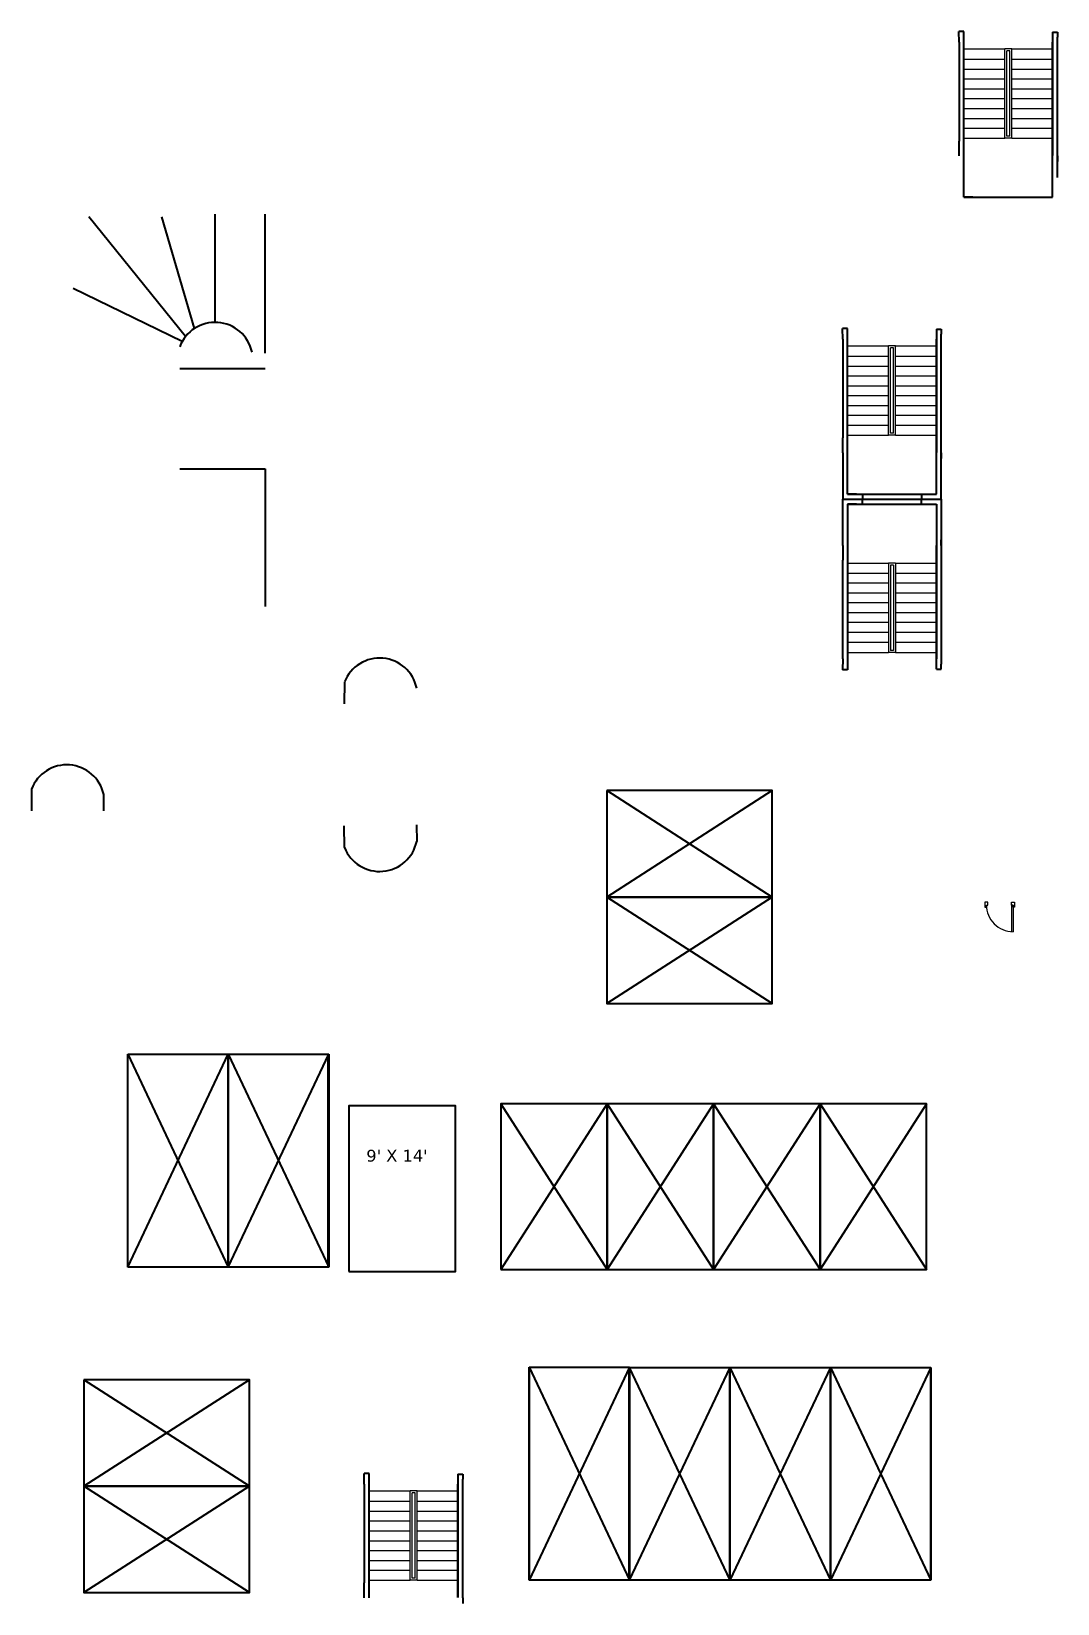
# Model space of a CAD drawing. Header units: inches. Extents: x 95 to 71413, y -8 to 51098.
# Drawn here: x 1846 to 2887, y 2127 to 3722 of the extents above; entities that cross this region are included whole.
import ezdxf

# ---------------------------------------------------------------- set-up
doc = ezdxf.new("R2010")
doc.units = ezdxf.units.IN
doc.header["$MEASUREMENT"] = 0
for name, color, linetype, lineweight in [('Cars', 7, 'Continuous', 40), ('Ramp', 9, 'Continuous', 40), ('wall', 7, 'Continuous', 40)]:
    doc.layers.add(name, color=color, linetype=linetype, lineweight=lineweight)
doc.layers.add('door', color=114, linetype='Continuous')
doc.layers.add('STAIR', color=32, linetype='Continuous')
doc.styles.get("Standard").update_dxf_attribs({"font": 'verdana.ttf', "height": 12})

# ---------------------------------------------------------------- blocks, each defined once
blk = doc.blocks.new('A$C1E116F93')
at = {"layer": 'STAIR', "color": 7}
for p, q in [((-43.3, -336.4), (-1.8, -336.4)), ((-43.3, -346.9), (-1.8, -346.9)), ((-1.8, -426.9), (-1.8, -336.4)), ((5.2, -336.4), (-1.8, -336.4)), ((0.2, -424.9), (0.2, -338.4)), ((3.2, -338.4), (0.2, -338.4)), ((3.2, -424.9), (3.2, -338.4)), ((5.2, -336.4), (46.7, -336.4)), ((5.2, -426.9), (5.2, -336.4)), ((5.2, -346.9), (46.7, -346.9)), ((-43.3, -356.9), (-1.8, -356.9)), ((-43.3, -366.9), (-1.8, -366.9)), ((5.2, -356.9), (46.7, -356.9)), ((5.2, -366.9), (46.7, -366.9)), ((-43.3, -376.9), (-1.8, -376.9)), ((5.2, -376.9), (46.7, -376.9)), ((-43.3, -386.9), (-1.8, -386.9)), ((-43.3, -396.9), (-1.8, -396.9)), ((5.2, -386.9), (46.7, -386.9)), ((5.2, -396.9), (46.7, -396.9)), ((-43.3, -406.9), (-1.8, -406.9)), ((5.2, -406.9), (46.7, -406.9)), ((-43.3, -416.9), (-1.8, -416.9)), ((-43.3, -426.9), (-1.8, -426.9)), ((5.2, -426.9), (-1.8, -426.9)), ((3.2, -424.9), (0.2, -424.9)), ((5.2, -416.9), (46.7, -416.9)), ((5.2, -426.9), (46.7, -426.9))]:
    blk.add_line(p, q, dxfattribs=at)
at = {"layer": 'wall', "color": 0, "linetype": 'ByBlock'}
for p, q in [((-43.3, -318.6), (-48.4, -318.6)), ((-48.3, -329.6), (-48.4, -318.6)), ((-43.3, -329.6), (-43.3, -318.6))]:
    blk.add_line(p, q, dxfattribs=at)
at = {"layer": 'wall', "color": 7}
for p, q in [((-48.3, -329.6), (-48.3, -429.8)), ((-43.3, -429.8), (-43.3, -329.6)), ((46.7, -444.6), (46.7, -329.6)), ((51.7, -429.9), (51.7, -324.4))]:
    blk.add_line(p, q, dxfattribs=at)
at = {"layer": 'wall'}
for p, q in [((46.7, -319.4), (46.7, -444.6)), ((51.7, -444.9), (51.7, -450.6))]:
    blk.add_line(p, q, dxfattribs=at)
at = {"layer": 'wall', "color": 0}
for p, q in [((46.7, -319.4), (51.7, -319.4)), ((51.7, -319.4), (51.7, -324.4)), ((51.7, -429.9), (51.7, -327.9)), ((-48.3, -444.8), (-48.3, -429.8)), ((-43.3, -444.8), (-43.3, -429.8)), ((51.7, -444.9), (51.7, -429.9))]:
    blk.add_line(p, q, dxfattribs=at)
blk = doc.blocks.new('DOOR-30')
at = {"layer": 'door', "linetype": 'ByBlock'}
for p, q in [((3, 28.5), (30, 28.5)), ((3, 27), (30, 27))]:
    blk.add_line(p, q, dxfattribs=at)
for points in [[(0, 30), (5, 30), (5, 28.5), (3, 28.5), (3, 27), (0, 27)], [(0, 0), (5, 0), (5, 1.5), (3, 1.5), (3, 3), (0, 3)]]:
    blk.add_lwpolyline(points, close=True, dxfattribs=at)
blk.add_arc((3, 28.5), 27, 270, 0, dxfattribs=at)

msp = doc.modelspace()

# ---------------------------------------------------------------- linework, layer by layer
at = {"layer": 'Cars', "color": 42, "true_color": 0xda8625}
for p, q in [((1943.3, 2684.6), (2045.3, 2684.6)), ((1943.3, 2468.6), (1943.3, 2684.6)), ((1943.3, 2684.6), (2045.3, 2468.6)), ((1943.3, 2468.6), (2045.3, 2684.6)), ((2045.3, 2684.6), (2045.3, 2468.6)), ((2045.3, 2684.6), (2147.3, 2684.6)), ((2045.3, 2468.6), (2045.3, 2684.6)), ((2045.3, 2684.6), (2147.3, 2468.6)), ((2045.3, 2468.6), (2147.3, 2684.6)), ((2146.7, 2468.6), (2146.7, 2684.6)), ((2147.3, 2684.6), (2147.3, 2468.6)), ((2045.3, 2468.6), (1943.3, 2468.6)), ((2045.3, 2468.6), (1943.3, 2468.6)), ((2147.3, 2468.6), (2045.3, 2468.6)), ((2147.3, 2468.6), (2045.3, 2468.6)), ((2350.4, 2367.1), (2350.4, 2151.1)), ((2350.4, 2367.1), (2452.4, 2367.1)), ((2350.4, 2151.1), (2350.4, 2367.1)), ((2350.4, 2367.1), (2452.4, 2151.1)), ((2452.4, 2367.1), (2350.4, 2151.1)), ((2452.1, 2366.9), (2452.1, 2150.9)), ((2452.1, 2366.9), (2554.1, 2366.9)), ((2452.1, 2150.9), (2452.1, 2366.9)), ((2452.1, 2366.9), (2554.1, 2150.9)), ((2554.1, 2366.9), (2452.1, 2150.9)), ((2452.4, 2367.1), (2452.4, 2151.1)), ((2452.4, 2151.1), (2452.4, 2367.1)), ((2452.4, 2151.1), (2452.4, 2367.1)), ((2554.1, 2366.9), (2554.1, 2150.9)), ((2554.1, 2150.9), (2554.1, 2366.9)), ((2554.1, 2366.9), (2656.1, 2366.9)), ((2554.1, 2150.9), (2554.1, 2366.9)), ((2554.1, 2366.9), (2656.1, 2150.9)), ((2656.1, 2366.9), (2554.1, 2150.9)), ((2656.1, 2366.9), (2656.1, 2150.9)), ((2656.1, 2150.9), (2656.1, 2366.9)), ((2656.1, 2366.9), (2758.1, 2366.9)), ((2656.1, 2150.9), (2656.1, 2366.9)), ((2656.1, 2366.9), (2758.1, 2150.9)), ((2758.1, 2366.9), (2656.1, 2150.9)), ((2758.1, 2366.9), (2758.1, 2150.9)), ((2758.1, 2150.9), (2758.1, 2366.9)), ((2452.4, 2151.1), (2350.4, 2151.1)), ((2554.1, 2150.9), (2452.1, 2150.9)), ((2656.1, 2150.9), (2554.1, 2150.9)), ((2758.1, 2150.9), (2656.1, 2150.9))]:
    msp.add_line(p, q, dxfattribs=at)
at = {"layer": 'Cars', "color": 42, "linetype": 'ByBlock', "true_color": 0xda8625}
for points in [[(2429.2, 2952.1), (2429.2, 2844.1), (2597.2, 2844.1), (2597.2, 2952.1)], [(2429.2, 2844.1), (2429.2, 2736.1), (2597.2, 2736.1), (2597.2, 2844.1)], [(2321.7, 2466.2), (2429.7, 2466.2), (2429.7, 2634.2), (2321.7, 2634.2)], [(2429.7, 2466.2), (2537.7, 2466.2), (2537.7, 2634.2), (2429.7, 2634.2)], [(2537.7, 2466.2), (2645.7, 2466.2), (2645.7, 2634.2), (2537.7, 2634.2)], [(2645.7, 2466.2), (2753.7, 2466.2), (2753.7, 2634.2), (2645.7, 2634.2)], [(1898.9, 2354.4), (1898.9, 2246.4), (2066.9, 2246.4), (2066.9, 2354.4)], [(1898.9, 2246.4), (1898.9, 2138.4), (2066.9, 2138.4), (2066.9, 2246.4)]]:
    msp.add_lwpolyline(points, close=True, dxfattribs=at)
at = {"layer": 'Ramp', "color": 8, "true_color": 0x817e7e}
for p, q in [((2002, 3413), (1903.9, 3534.2)), ((2010.9, 3421.1), (1978, 3534.2)), ((2031.9, 3427.3), (2031.9, 3536.9)), ((1998.4, 3407.7), (1888, 3461.7)), ((2163.2, 3062.3), (2162.9, 3040.3)), ((1845.6, 2953.6), (1845.6, 2931.6)), ((1919, 2931.6), (1919, 2948.3)), ((2163.2, 2894.4), (2162.9, 2916.4)), ((2236.3, 2917.3), (2236.5, 2900.6))]:
    msp.add_line(p, q, dxfattribs=at)
at = {"layer": 'Ramp', "color": 8, "linetype": 'ByBlock', "true_color": 0x817e7e}
for p, q in [((2082.8, 3395.9), (2082.8, 3536.9)), ((1996, 3380.5), (2082.8, 3380.5)), ((1996, 3278.5), (2082.8, 3278.5)), ((2082.8, 3278.5), (2082.8, 3138.8))]:
    msp.add_line(p, q, dxfattribs=at)
at = {"layer": 'Ramp', "color": 42, "linetype": 'ByBlock', "true_color": 0xda8625}
for p, q in [((2597.2, 2952.1), (2429.2, 2844.1)), ((2597.2, 2844.1), (2429.2, 2952.1)), ((2597.2, 2844.1), (2429.2, 2736.1)), ((2597.2, 2736.1), (2429.2, 2844.1)), ((2321.7, 2634.2), (2429.7, 2466.2)), ((2429.7, 2634.2), (2321.7, 2466.2)), ((2429.7, 2634.2), (2537.7, 2466.2)), ((2537.7, 2634.2), (2429.7, 2466.2)), ((2537.7, 2634.2), (2645.7, 2466.2)), ((2645.7, 2634.2), (2537.7, 2466.2)), ((2645.7, 2634.2), (2753.7, 2466.2)), ((2753.7, 2634.2), (2645.7, 2466.2)), ((2066.9, 2354.4), (1898.9, 2246.4)), ((2066.9, 2246.4), (1898.9, 2354.4)), ((2066.9, 2246.4), (1898.9, 2138.4)), ((2066.9, 2138.4), (1898.9, 2246.4))]:
    msp.add_line(p, q, dxfattribs=at)
at = {"layer": 'Ramp', "color": 8, "linetype": 'ByBlock', "true_color": 0x817e7e}
msp.add_lwpolyline([(2167.7, 2464.2), (2275.7, 2464.2), (2275.7, 2632.2), (2167.7, 2632.2)], close=True, dxfattribs=at)
at = {"layer": 'Ramp', "color": 8, "true_color": 0x817e7e}
for centre, start, end in [((2031.9, 3388.8), 12.5219, 159.0985), ((2198.9, 3048.2), 11.8123, 158.3889), ((1881.5, 2939.9), 12.5219, 159.0985), ((2198.9, 2908.5), 201.6111, 348.1877)]:
    msp.add_arc(centre, 38.4, start, end, dxfattribs=at)
at = {"layer": 'STAIR', "color": 7}
for p, q in [((2791.6, 3704.7), (2833.1, 3704.7)), ((2833.1, 3614.2), (2833.1, 3704.7)), ((2840.1, 3704.7), (2833.1, 3704.7)), ((2835.1, 3616.2), (2835.1, 3702.7)), ((2838.1, 3702.7), (2835.1, 3702.7)), ((2838.1, 3616.2), (2838.1, 3702.7)), ((2840.1, 3704.7), (2881.6, 3704.7)), ((2840.1, 3614.2), (2840.1, 3704.7)), ((2791.6, 3694.2), (2833.1, 3694.2)), ((2840.1, 3694.2), (2881.6, 3694.2)), ((2791.6, 3684.2), (2833.1, 3684.2)), ((2791.6, 3674.2), (2833.1, 3674.2)), ((2840.1, 3684.2), (2881.6, 3684.2)), ((2840.1, 3674.2), (2881.6, 3674.2)), ((2791.6, 3664.2), (2833.1, 3664.2)), ((2791.6, 3654.2), (2833.1, 3654.2)), ((2840.1, 3664.2), (2881.6, 3664.2)), ((2840.1, 3654.2), (2881.6, 3654.2)), ((2791.6, 3644.2), (2833.1, 3644.2)), ((2840.1, 3644.2), (2881.6, 3644.2)), ((2791.6, 3634.2), (2833.1, 3634.2)), ((2791.6, 3624.2), (2833.1, 3624.2)), ((2840.1, 3634.2), (2881.6, 3634.2)), ((2840.1, 3624.2), (2881.6, 3624.2)), ((2791.6, 3614.2), (2833.1, 3614.2)), ((2840.1, 3614.2), (2833.1, 3614.2)), ((2838.1, 3616.2), (2835.1, 3616.2)), ((2840.1, 3614.2), (2881.6, 3614.2)), ((2673.6, 3403.4), (2715.1, 3403.4)), ((2715.1, 3312.9), (2715.1, 3403.4)), ((2722.1, 3403.4), (2715.1, 3403.4)), ((2717.1, 3314.9), (2717.1, 3401.4)), ((2720.1, 3401.4), (2717.1, 3401.4)), ((2720.1, 3314.9), (2720.1, 3401.4)), ((2722.1, 3403.4), (2763.6, 3403.4)), ((2722.1, 3312.9), (2722.1, 3403.4)), ((2673.6, 3392.9), (2715.1, 3392.9)), ((2673.6, 3382.9), (2715.1, 3382.9)), ((2722.1, 3392.9), (2763.6, 3392.9)), ((2722.1, 3382.9), (2763.6, 3382.9)), ((2673.6, 3372.9), (2715.1, 3372.9)), ((2722.1, 3372.9), (2763.6, 3372.9)), ((2673.6, 3362.9), (2715.1, 3362.9)), ((2673.6, 3352.9), (2715.1, 3352.9)), ((2722.1, 3362.9), (2763.6, 3362.9)), ((2722.1, 3352.9), (2763.6, 3352.9)), ((2673.6, 3342.9), (2715.1, 3342.9)), ((2722.1, 3342.9), (2763.6, 3342.9)), ((2673.6, 3332.9), (2715.1, 3332.9)), ((2673.6, 3322.9), (2715.1, 3322.9)), ((2722.1, 3332.9), (2763.6, 3332.9)), ((2722.1, 3322.9), (2763.6, 3322.9)), ((2673.6, 3312.9), (2715.1, 3312.9)), ((2722.1, 3312.9), (2715.1, 3312.9)), ((2720.1, 3314.9), (2717.1, 3314.9)), ((2722.1, 3312.9), (2763.6, 3312.9)), ((2673.6, 3182.9), (2715.1, 3182.9)), ((2715.1, 3182.9), (2715.1, 3092.4)), ((2722.1, 3182.9), (2715.1, 3182.9)), ((2717.1, 3180.9), (2717.1, 3094.4)), ((2720.1, 3180.9), (2717.1, 3180.9)), ((2720.1, 3180.9), (2720.1, 3094.4)), ((2722.1, 3182.9), (2763.6, 3182.9)), ((2722.1, 3182.9), (2722.1, 3092.4)), ((2673.6, 3172.9), (2715.1, 3172.9)), ((2673.6, 3162.9), (2715.1, 3162.9)), ((2722.1, 3172.9), (2763.6, 3172.9)), ((2722.1, 3162.9), (2763.6, 3162.9)), ((2673.6, 3152.9), (2715.1, 3152.9)), ((2673.6, 3142.9), (2715.1, 3142.9)), ((2722.1, 3152.9), (2763.6, 3152.9)), ((2722.1, 3142.9), (2763.6, 3142.9)), ((2673.6, 3132.9), (2715.1, 3132.9)), ((2722.1, 3132.9), (2763.6, 3132.9)), ((2673.6, 3122.9), (2715.1, 3122.9)), ((2673.6, 3112.9), (2715.1, 3112.9)), ((2722.1, 3122.9), (2763.6, 3122.9)), ((2722.1, 3112.9), (2763.6, 3112.9)), ((2673.6, 3102.9), (2715.1, 3102.9)), ((2722.1, 3102.9), (2763.6, 3102.9)), ((2673.6, 3092.4), (2715.1, 3092.4)), ((2722.1, 3092.4), (2715.1, 3092.4)), ((2720.1, 3094.4), (2717.1, 3094.4)), ((2722.1, 3092.4), (2763.6, 3092.4))]:
    msp.add_line(p, q, dxfattribs=at)
at = {"layer": 'wall', "color": 0, "linetype": 'ByBlock'}
for p, q in [((2791.6, 3722.4), (2786.5, 3722.4)), ((2786.6, 3711.4), (2786.5, 3722.4)), ((2791.6, 3711.4), (2791.6, 3722.4)), ((2673.6, 3421.1), (2668.5, 3421.1)), ((2668.6, 3410.1), (2668.5, 3421.1)), ((2673.6, 3410.1), (2673.6, 3421.1)), ((2668.6, 3085.7), (2668.5, 3074.7)), ((2673.6, 3085.7), (2673.6, 3074.7)), ((2673.6, 3074.7), (2668.5, 3074.7))]:
    msp.add_line(p, q, dxfattribs=at)
at = {"layer": 'wall'}
for p, q in [((2881.6, 3721.6), (2881.6, 3596.4)), ((2886.6, 3596.2), (2886.6, 3590.4)), ((2806.6, 3554.2), (2866.6, 3554.2)), ((2763.6, 3420.3), (2763.6, 3295.1)), ((2768.6, 3294.9), (2768.6, 3289.1)), ((2688.6, 3252.9), (2748.6, 3252.9)), ((2688.6, 3247.9), (2748.6, 3247.9)), ((2688.6, 3247.9), (2748.6, 3247.9)), ((2688.6, 3242.9), (2748.6, 3242.9)), ((2768.6, 3200.9), (2768.6, 3206.7)), ((2763.6, 3075.5), (2763.6, 3200.7))]:
    msp.add_line(p, q, dxfattribs=at)
at = {"layer": 'wall', "color": 0}
for p, q in [((2881.6, 3721.6), (2886.6, 3721.6)), ((2886.6, 3721.6), (2886.6, 3716.6)), ((2886.6, 3611.2), (2886.6, 3713.2)), ((2786.6, 3596.2), (2786.6, 3611.2)), ((2791.6, 3596.2), (2791.6, 3611.2)), ((2886.6, 3596.2), (2886.6, 3611.2)), ((2763.6, 3420.3), (2768.6, 3420.3)), ((2768.6, 3420.3), (2768.6, 3415.3)), ((2768.6, 3309.9), (2768.6, 3411.9)), ((2668.6, 3295), (2668.6, 3310)), ((2673.6, 3295), (2673.6, 3310)), ((2768.6, 3294.9), (2768.6, 3309.9)), ((2668.6, 3200.8), (2668.6, 3185.8)), ((2673.6, 3200.8), (2673.6, 3185.8)), ((2768.6, 3200.9), (2768.6, 3185.9)), ((2768.6, 3185.9), (2768.6, 3083.9)), ((2768.6, 3075.5), (2768.6, 3080.5)), ((2763.6, 3075.5), (2768.6, 3075.5))]:
    msp.add_line(p, q, dxfattribs=at)
at = {"layer": 'wall', "color": 7}
for p, q in [((2886.6, 3611.2), (2886.6, 3716.6)), ((2786.6, 3711.4), (2786.6, 3611.2)), ((2791.6, 3611.2), (2791.6, 3711.4)), ((2881.6, 3596.4), (2881.6, 3711.4)), ((2791.6, 3554.2), (2791.6, 3596.2)), ((2881.6, 3554.2), (2881.6, 3596.2)), ((2886.6, 3579.2), (2886.6, 3596.2)), ((2886.6, 3574.2), (2886.6, 3579.2)), ((2886.6, 3579.2), (2886.6, 3579.2)), ((2886.6, 3574.2), (2886.6, 3574.2)), ((2791.6, 3554.2), (2806.6, 3554.2)), ((2800.6, 3554.2), (2791.6, 3554.2)), ((2866.6, 3554.2), (2881.6, 3554.2)), ((2768.6, 3309.9), (2768.6, 3415.3)), ((2668.6, 3410.1), (2668.6, 3310)), ((2673.6, 3310), (2673.6, 3410.1)), ((2763.6, 3295.1), (2763.6, 3410.1)), ((2668.6, 3295), (2668.6, 3247.9)), ((2673.6, 3252.9), (2673.6, 3295)), ((2763.6, 3252.9), (2763.6, 3294.9)), ((2768.6, 3277.9), (2768.6, 3294.9)), ((2768.6, 3272.9), (2768.6, 3277.9)), ((2768.6, 3277.9), (2768.6, 3277.9)), ((2768.6, 3247.9), (2768.6, 3272.9)), ((2768.6, 3272.9), (2768.6, 3272.9)), ((2668.6, 3247.9), (2688.6, 3247.9)), ((2668.6, 3247.9), (2688.6, 3247.9)), ((2668.6, 3200.8), (2668.6, 3247.9)), ((2673.6, 3252.9), (2688.6, 3252.9)), ((2682.6, 3252.9), (2673.6, 3252.9)), ((2673.6, 3242.9), (2673.6, 3200.8)), ((2673.6, 3242.9), (2688.6, 3242.9)), ((2682.6, 3242.9), (2673.6, 3242.9)), ((2688.6, 3252.9), (2688.6, 3247.9)), ((2688.6, 3242.9), (2688.6, 3247.9)), ((2748.6, 3252.9), (2748.6, 3247.9)), ((2748.6, 3252.9), (2763.6, 3252.9)), ((2748.6, 3247.9), (2768.6, 3247.9)), ((2748.6, 3247.9), (2768.6, 3247.9)), ((2748.6, 3242.9), (2748.6, 3247.9)), ((2748.6, 3242.9), (2763.6, 3242.9)), ((2763.6, 3242.9), (2763.6, 3200.9)), ((2768.6, 3247.9), (2768.6, 3222.9)), ((2768.6, 3222.9), (2768.6, 3217.9)), ((2768.6, 3222.9), (2768.6, 3222.9)), ((2768.6, 3217.9), (2768.6, 3200.9)), ((2768.6, 3217.9), (2768.6, 3217.9)), ((2763.6, 3200.7), (2763.6, 3085.7)), ((2668.6, 3085.7), (2668.6, 3185.8)), ((2673.6, 3185.8), (2673.6, 3085.7)), ((2768.6, 3185.9), (2768.6, 3080.5))]:
    msp.add_line(p, q, dxfattribs=at)

# ---------------------------------------------------------------- block references
at = {"layer": 'door', "linetype": 'ByBlock', "rotation": 270}
msp.add_blockref('DOOR-30', (2812.9, 2839), dxfattribs=at)
at = {"layer": 'wall', "color": 0, "linetype": 'ByBlock'}
msp.add_blockref('A$C1E116F93', (2231.6, 2578), dxfattribs=at)

# ---------------------------------------------------------------- texts
at = {"layer": 'Ramp', "color": 8, "linetype": 'ByBlock', "true_color": 0x817e7e, "insert": (2185.3, 2587.7), "char_height": 12, "width": 68.469, "attachment_point": 1}
msp.add_mtext("9' X 14'", dxfattribs=at)

doc.saveas('drawing.dxf')
